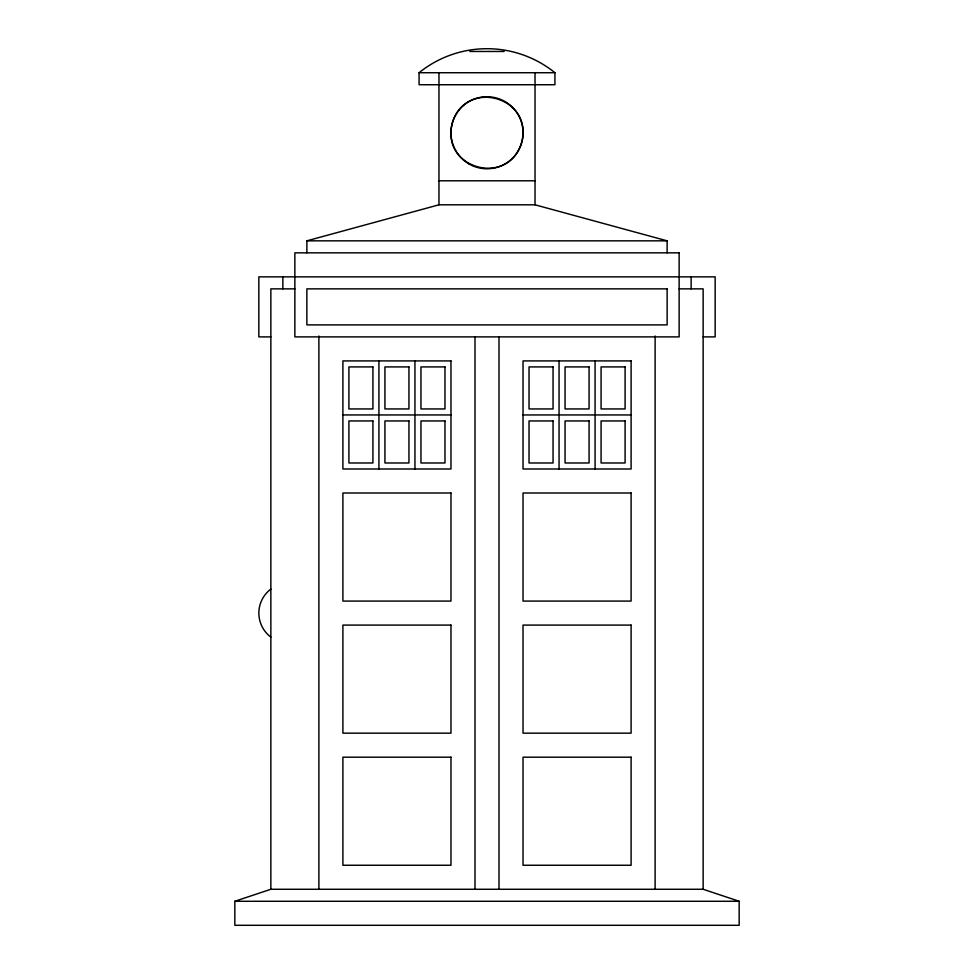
<?xml version="1.0" encoding="UTF-8"?>
<svg xmlns="http://www.w3.org/2000/svg" width="974" height="974" viewBox="0 0 974 974"><rect width="100%" height="100%" fill="white"/><g stroke="black" fill="none" stroke-linecap="round" stroke-linejoin="round"><path stroke-width="1.46" d="M234.831 901.279L270.857 889.274L703.143 889.274L739.169 901.279L739.169 925.3L234.831 925.3L234.831 901.279L739.169 901.279M306.871 252.838L306.871 240.834L438.97 204.808L535.03 204.808L667.129 240.834L667.129 252.838M469.833 51.464L504.167 51.464M419.076 72.721L554.924 72.721L554.924 84.726L419.076 84.726L419.076 72.721A108.077 108.077 0 0 1 554.924 72.721M438.97 180.787L535.03 180.787M306.871 240.834L667.129 240.834M294.866 288.864L270.857 288.864L270.857 889.274M679.134 288.864L703.143 288.864L703.143 889.274M270.857 336.894L258.841 336.894L258.841 276.86L715.159 276.86L715.159 336.894L703.143 336.894M342.897 414.948L450.974 414.948M523.026 414.948L631.103 414.948M691.138 276.86L691.138 288.864M655.112 335.981L655.112 889.274M595.077 360.916L595.077 468.993M559.052 360.916L559.052 468.993M535.03 72.721L535.03 204.808M499.005 336.894L499.005 889.274M474.995 336.894L474.995 889.274M438.97 72.721L438.97 204.808M414.948 360.916L414.948 468.993M378.923 360.916L378.923 468.993M318.888 335.981L318.888 889.274M282.862 276.86L282.862 288.864M270.857 637.106A30.024 30.024 0 0 1 270.857 589.075M452.204 123.43C440.565 169.026 509.085 187.385 521.796 142.082C533.435 96.487 464.915 78.127 452.204 123.43M679.134 252.838L294.866 252.838L294.866 336.894L679.134 336.894L679.134 252.838M667.129 288.864L306.871 288.864L306.871 324.89L667.129 324.89L667.129 288.864M450.974 360.916L342.897 360.916L342.897 468.993L450.974 468.993L450.974 360.916M631.103 360.916L523.026 360.916L523.026 468.993L631.103 468.993L631.103 360.916M372.92 366.918L348.911 366.918L348.911 408.946L372.92 408.946L372.92 366.918M408.946 366.918L384.925 366.918L384.925 408.946L408.946 408.946L408.946 366.918M444.972 366.918L420.951 366.918L420.951 408.946L444.972 408.946L444.972 366.918M553.049 366.918L529.028 366.918L529.028 408.946L553.049 408.946L553.049 366.918M589.075 366.918L565.054 366.918L565.054 408.946L589.075 408.946L589.075 366.918M625.089 366.918L601.08 366.918L601.08 408.946L625.089 408.946L625.089 366.918M372.92 420.951L348.911 420.951L348.911 462.979L372.92 462.979L372.92 420.951M408.946 420.951L384.925 420.951L384.925 462.979L408.946 462.979L408.946 420.951M444.972 420.951L420.951 420.951L420.951 462.979L444.972 462.979L444.972 420.951M553.049 420.951L529.028 420.951L529.028 462.979L553.049 462.979L553.049 420.951M589.075 420.951L565.054 420.951L565.054 462.979L589.075 462.979L589.075 420.951M625.089 420.951L601.08 420.951L601.08 462.979L625.089 462.979L625.089 420.951M450.974 493.002L342.897 493.002L342.897 601.08L450.974 601.08L450.974 493.002M631.103 493.002L523.026 493.002L523.026 601.08L631.103 601.08L631.103 493.002M450.974 625.089L342.897 625.089L342.897 733.166L450.974 733.166L450.974 625.089M631.103 625.089L523.026 625.089L523.026 733.166L631.103 733.166L631.103 625.089M450.974 757.188L342.897 757.188L342.897 865.253L450.974 865.253L450.974 757.188M631.103 757.188L523.026 757.188L523.026 865.253L631.103 865.253L631.103 757.188M468.993 163.961A36.026 36.026 0 0 0 523.026 132.756A36.026 36.026 0 0 0 468.993 101.564A36.026 36.026 0 0 0 468.993 163.961"/></g></svg>
